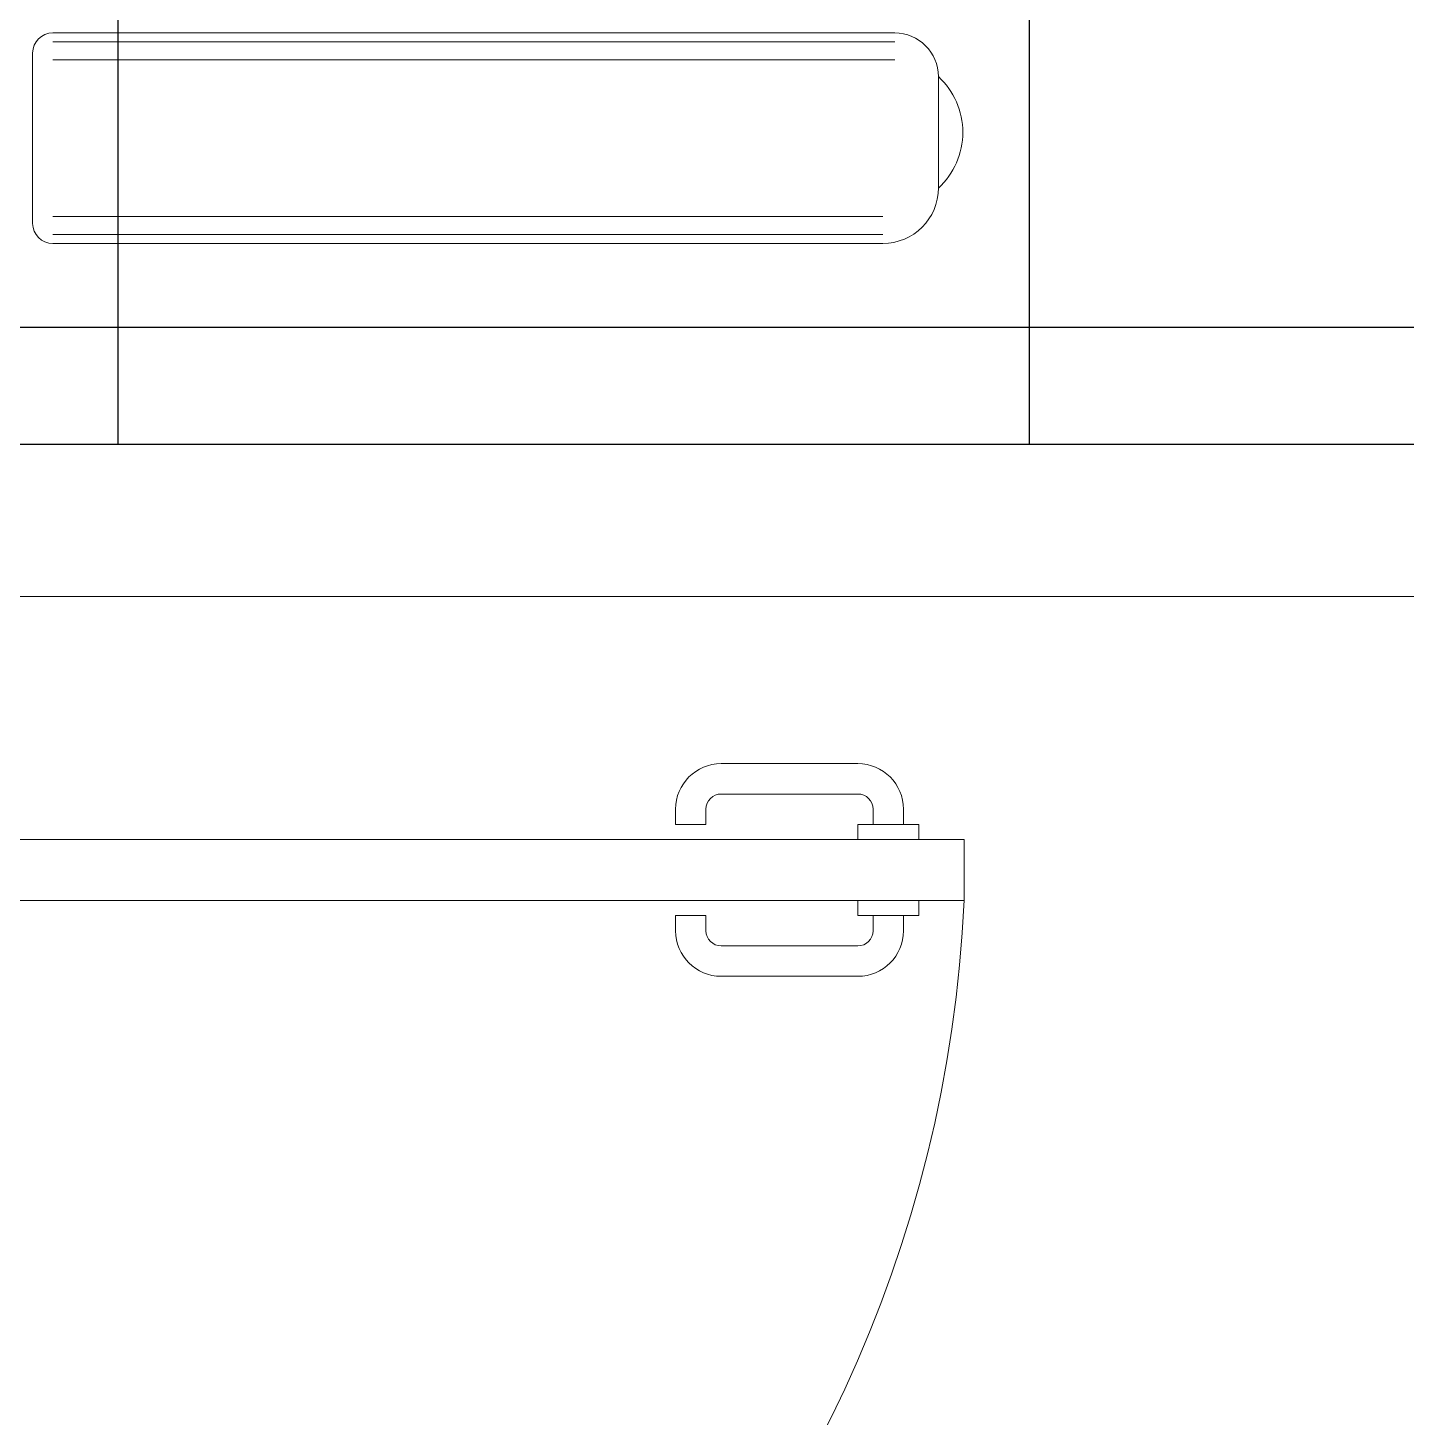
# Model space of a CAD drawing. Header units: inches. Extents: x -12418 to 472786, y -29325 to 19878.
# Drawn here: x 10741 to 11648, y -9118 to -8203 of the extents above; entities that cross this region are included whole.
import ezdxf

# ---------------------------------------------------------------- set-up
doc = ezdxf.new("R2010")
doc.units = ezdxf.units.IN
doc.header["$LTSCALE"] = 25
doc.header["$MEASUREMENT"] = 0
doc.linetypes.add('DASHDOT', pattern=[25.4, 12.7, -6.35, 0, -6.35])
doc.layers.add('00-Ground Floor$0$False Ceiling', color=251, linetype='Continuous')
for name, color, linetype, lineweight in [('00-Ground Floor$0$LOADING', 253, 'Continuous', 5), ('00-Ground Floor$0$Walls', 251, 'Continuous', 5), ('00-Ground Floor$0$Wooden Joinery', 251, 'Continuous', 5), ('E-LITE-CLNG-CNDT', 6, 'DASHDOT', 35)]:
    doc.layers.add(name, color=color, linetype=linetype, lineweight=lineweight)

# ---------------------------------------------------------------- blocks, each defined once
blk = doc.blocks.new('00-Ground Floor$0$A$C72370EFE')
at = {"layer": '00-Ground Floor$0$Wooden Joinery'}
for p, q in [((-0.01, -0.03), (-0.01, -0.07)), ((0, -0.03), (-0.01, -0.03)), ((0.04, -0.03), (0.05, -0.03)), ((0.05, -0.03), (0.05, -0.07)), ((-0.01, -0.04), (-0.02, -0.04)), ((0.05, -0.04), (0.06, -0.04)), ((-0.01, -0.06), (-0.02, -0.06)), ((0.05, -0.06), (0.06, -0.06)), ((-0.05, -0.07), (-0.05, -0.16)), ((-0.03, -0.07), (-0.03, -0.16)), ((0, -0.07), (-0.01, -0.07)), ((0.04, -0.07), (0.05, -0.07)), ((0.07, -0.07), (0.07, -0.16)), ((0.09, -0.07), (0.09, -0.16)), ((-0.01, -0.17), (-0.02, -0.17)), ((-0.01, -0.17), (-0.01, -0.19)), ((0.05, -0.17), (0.06, -0.17)), ((0.05, -0.17), (0.05, -0.19)), ((-0.01, -0.19), (-0.02, -0.19)), ((0.05, -0.19), (0.06, -0.19))]:
    blk.add_line(p, q, dxfattribs=at)
for centre, radius, start, end in [((-0.02, -0.07), 0.03, 90, 180), ((0.06, -0.07), 0.03, 0, 90), ((-0.02, -0.07), 0.01, 90, 180), ((0.06, -0.07), 0.01, 0, 90), ((-0.02, -0.16), 0.03, 180, 270), ((-0.02, -0.16), 0.01, 180, 270), ((0.06, -0.16), 0.01, 270, 0), ((0.06, -0.16), 0.03, 270, 0)]:
    blk.add_arc(centre, radius, start, end, dxfattribs=at)
blk = doc.blocks.new('00-Ground Floor$0$A$C5DAD61B4')
at = {"layer": '00-Ground Floor$0$Wooden Joinery'}
blk.add_lwpolyline([(120.01, 859.06), (120.01, 0), (80, 0), (80, 859.06)], close=True, dxfattribs=at)
blk.add_arc((80, 859.06), 859.99, 272.66603, 0, dxfattribs=at)
at = {"layer": '00-Ground Floor$0$Wooden Joinery', "xscale": 999.9999999998854, "yscale": 999.9999999998854, "zscale": 999.9999999998854, "rotation": 180}
blk.add_blockref('00-Ground Floor$0$A$C72370EFE', (120.01, 0), dxfattribs=at)
blk = doc.blocks.new('00-Ground Floor$0$GF21008-P')
at = {"layer": '00-Ground Floor$0$LOADING'}
for p, q in [((0.68432, -0.20374), (0.79645, -0.20374)), ((0.67107, -0.77123), (0.67107, -0.21699)), ((0.67698, -0.77123), (0.67698, -0.21699)), ((0.6888, -0.77123), (0.6888, -0.21699)), ((0.79197, -0.76339), (0.79197, -0.21699)), ((0.80379, -0.76339), (0.80379, -0.21699)), ((0.8097, -0.76339), (0.8097, -0.21699)), ((0.69984, -0.8), (0.77309, -0.8))]:
    blk.add_line(p, q, dxfattribs=at)
for centre, radius, start, end in [((0.68432, -0.21699), 0.01325, 90, 180), ((0.79645, -0.21699), 0.01325, 0, 90), ((0.77309, -0.76339), 0.03661, 270, 0), ((0.69984, -0.77123), 0.02877, 180, 270), ((0.73653, -0.7662), 0.04989, 222.64618, 317.35382)]:
    blk.add_arc(centre, radius, start, end, dxfattribs=at)
blk = doc.blocks.new('00-Ground Floor$0$A$Ce9e1c4c3')
at = {"layer": '00-Ground Floor$0$False Ceiling', "color": 254, "linetype": 'Continuous'}
for p, q in [((-89200, -8477.43), (-89200, -4747.43)), ((-88600, -8477.43), (-88600, -4747.43)), ((-89502.07, -8400), (-85902.07, -8400))]:
    blk.add_line(p, q, dxfattribs=at)
at = {"layer": '00-Ground Floor$0$False Ceiling', "color": 254}
blk.add_line((-85902.07, -8477.43, 0), (-89502.07, -8477.43, 0), dxfattribs=at)
blk = doc.blocks.new('00-Ground Floor')
at = {"layer": '00-Ground Floor$0$Walls'}
for p, q in [((10497.93, -8477.43, 0), (14097.93, -8477.43, 0)), ((10497.93, -8577.43, 0), (14097.93, -8577.43, 0))]:
    blk.add_line(p, q, dxfattribs=at)
at = {"layer": '00-Ground Floor$0$False Ceiling', "color": 254}
blk.add_blockref('00-Ground Floor$0$A$Ce9e1c4c3', (100000, 0), dxfattribs=at)
at = {"layer": '00-Ground Floor$0$LOADING', "xscale": -1000, "yscale": 1000, "zscale": 1000, "rotation": 90.00000000000017}
blk.add_blockref('00-Ground Floor$0$GF21008-P', (10539.97, -7535.32), dxfattribs=at)
at = {"layer": '00-Ground Floor$0$Wooden Joinery', "xscale": -1, "rotation": 90}
blk.add_blockref('00-Ground Floor$0$A$C5DAD61B4', (11356.99, -8657.43, 0), dxfattribs=at)

msp = doc.modelspace()

# ---------------------------------------------------------------- block references
at = {"layer": 'E-LITE-CLNG-CNDT'}
msp.add_blockref('00-Ground Floor', (0, 0), dxfattribs=at)

doc.saveas('drawing.dxf')
